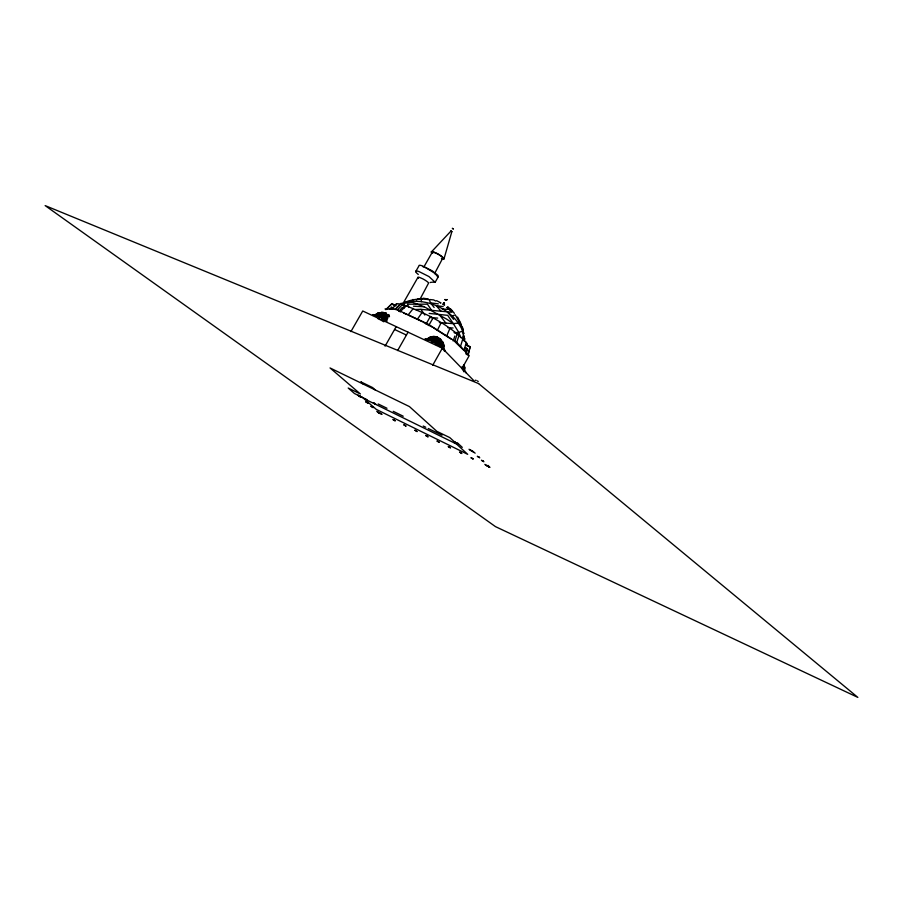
<?xml version="1.0" encoding="UTF-8"?>
<svg xmlns="http://www.w3.org/2000/svg" width="903" height="903" viewBox="0 0 903 903"><rect width="100%" height="100%" fill="white"/><g stroke="black" fill="none" stroke-linecap="round" stroke-linejoin="round"><path stroke-width="1.35" d="M451.85 231.653L450.902 231.1L451.85 231.653L443.971 258.969L441.973 258.958M443.87 348.581L443.633 344.415M464.345 341.379L464.661 339.031L463.555 335.239M467.144 345.736L467.404 343.862C450.484 324.843 426.002 313.285 402.433 304.492M460.632 324.775L460.846 323.579L457.561 317.066M464.571 367.532L464.368 366.178M466.061 353.096L467.336 348.75L465.384 347.644M467.336 348.75L466.061 354.055L468.115 355.218L470.158 346.741L466.219 344.494M468.093 354.371L470.158 346.741M465.384 351.956L466.332 348.377M466.309 342.282L464.029 350.545L456.275 343.072M460.44 346.65L462.923 338.546M457.358 333.557L459.175 334.968L456.523 342.914L454.694 341.515L457.358 333.557L454.435 332.586M453.171 340.995L454.841 336.029M442.56 341.582L442.436 342.734L439.253 342.79L442.064 347.7L444.084 346.786L442.526 341.819L442.662 343.185M403.438 306.196L403.28 303.464L412.005 302.11L413.01 299.435M446.658 336.119L449.863 328.5M387.218 319.651L377.149 314.65L377.127 313.612L379.599 312.596M432.955 339.325L431.803 336.875L429.67 337.214L433.779 338.648L440.371 339.314C434.817 335.498 439.276 338.535 437.492 337.237L438.587 338.546M445.089 299.728L445.055 299.457A2.72 2.337 -42.8 0 0 445.789 299.852A1.196 1.027 -42.8 0 0 446.917 299.57L446.782 299.807M437.391 330.227L441.082 322.89M454.491 443.023L455.236 441.702M456.444 443.971L363.717 398.516L376.337 409.42L467.686 454.322L456.444 443.971L457.189 442.651L462.28 447.369M461.941 368.593L469.21 355.624L456.568 342.203L427.954 324.019L395.999 309.221L385.017 308.973M426.081 324.03L430.313 316.558L432.955 318.059L428.722 325.52L426.284 323.692M432.718 365.23L442.323 348.208L362.735 310.993L350.917 331.593M385.084 346.142L396.191 326.638M420.03 299.175L428.654 282.932A6.603 1.196 29.8 0 0 422.976 278.937L419.703 277.492A6.095 1.106 29.8 0 0 418.461 278.384M434.501 273.722L442.933 257.829A6.581 1.298 29.9 0 0 437.3 253.788L434.027 252.366A6.073 1.196 29.9 0 0 432.729 253.359M432.085 282.165L435.144 282.289L438.373 276.6L437.955 275.438L432.221 270.844L422.243 265.843A10.61 1.987 29.8 0 0 418.913 265.967L415.673 271.645M397.625 350.567L408.066 332.191M402.794 303.916L417.841 277.548M424.117 266.532L432.119 252.49M429.918 317.224L430.313 316.558M432.548 318.725L432.955 318.059M417.378 319.256L422.107 312.483M386.428 309.187L392.049 303.577L395.999 305.857M393.731 308.171L391.484 307.426L393.437 308.555M374.429 315.407L376.607 313.736L381.924 312.359L379.192 313.059M374.463 315.903L378.357 313.104L387.929 317.563M413.292 308.454L408.088 314.989L422.299 321.671M446.759 299.796L445.077 299.717M400.187 311.953L405.774 305.598M405.097 306.986L403.697 308.566L402.275 307.483L398.697 311.388M397.185 310.248L402.919 303.995L405.797 306.185M395.345 309.639L401.079 303.385L402.919 303.995M431.295 252.05L450.902 231.134L451.534 231.529M395.062 309.458L400.097 304.108L397.771 303.724L395.458 304.424L395.537 305.485M391.45 309.39L396.609 304.074M385.829 309.673L392.049 303.577M389.543 309.334L391.778 307.054M453.374 228.877L452.821 228.696A1.75 1.704 33 0 1 452.324 228.278L453.306 228.922M379.17 312.698L377.894 313.217M416.497 300.022L418.191 298.825L422.04 298.566L419.319 299.265M380.434 312.754L383.673 312.686L384.791 314.639M463.51 371.686L464.537 371.167L463.42 366.968M430.212 282.549L431.16 282.244M443.159 258.506L441.42 258.506M437.481 277.007L438.373 276.6M443.768 349.529L442.56 345.149L439.727 340.815L441.68 340.634L443.678 344.077M443.881 345.431L443.429 344.799L436.386 344.935M439.919 338.636L433.53 336.367L436.939 337M452.775 315.79L455.281 314.854L461.512 326.141L463.849 333.738C455.507 310.711 429.535 298.092 406.158 301.963M401.101 304.018C409.962 299.503 419.5 297.979 429.32 299.773L430.517 302.866L434.151 307.471M415.391 309.515L420.922 309.345L451.963 312.246L447.019 307.528L448.351 307.122M375.524 314.571L376.145 315.497L389.362 315.824L388.527 314.526M426.295 339.438L431.081 338.512L433.666 342.361L431.623 342.35M428.474 299.062L423.349 298.227L421.17 299.322L421.419 301.636M385.897 313.725L381.642 313.172L382.217 312.28L383.527 312.483M384.678 312.867L386.044 313.251L383.301 312.54M441.398 340.747L440.619 339.63M428.428 337.745L430.663 337.429M444.378 351.256L445.1 351.154A12.168 1.885 29.4 0 0 438.881 345.443A12.168 1.885 29.4 0 0 426.261 339.189L424.941 338.907L426.351 339.855A10.283 1.592 29.4 0 1 427.559 340.104M439.343 322.585L453.329 323.669L458.295 323.037M443.147 304.006L443.802 304.379M379.294 313.285L381.642 313.172M454.119 332.665L458.859 332.485L462.155 331.187L464.661 339.031M432.074 337.914L427.356 338.591L434.354 341.357L440.743 345.228M430.9 336.695L435.065 336.808L434.591 337.982C438.452 338.399 442.143 341.063 443.429 344.799M447.944 327.744L453.069 327.992M413.529 306.207L424.184 306.76L446.782 319.199L453.329 323.669L458.859 332.485L460.688 337.609M379.632 314.323L382.296 314.458M430.652 317.619L437.684 318.093M385.615 317.292L379.824 316.942L378.154 313.804L383.132 313.804L384.147 315.373M383.493 316.118L388.2 316.603M429.162 313.409L447.707 315.339L453.329 323.669M383.922 313.476L388.301 315.113M439.75 340.036L435.664 339.596L432.21 336.526L436.826 337.259M442.12 308.916L447.832 309.413M429.918 299.548L433.587 299.898L435.777 301.049M387.116 314.391L385.344 314.176L386.518 315.587M443.17 306.557L436.228 305.666L441.07 311.287M430.517 302.866L438.294 303.871M376.811 411.294L380.061 413.563M436.476 336.842L434.84 336.571L435.968 336.796M475.294 380.219L476.163 380.389M376.066 314.436L377.149 314.65M384.847 313.081L386.055 313.443M475.17 453.159L471.14 450.484M412.005 302.11L424.184 306.76M457.234 334.313L459.175 334.968M422.66 266.532L425.505 267.649M439.863 302.516L440.957 302.979L436.691 300.699M403.731 313.127L407.005 314.526M437.515 337.361L436.149 336.774L437.266 337.338M386.416 313.352L385.581 312.901M359.834 396.654L358.119 395.356L361.821 396.993M359.044 396.157L362.95 397.873M377.386 411.949L381.461 413.766M378.188 412.648L382.048 414.364M394.566 329.493L406.44 335.058M378.21 403.968L386.969 408.258M393.223 411.328L403.235 416.227M423.259 426.035L425.753 427.254M428.259 428.485L442.019 435.223M366.979 399.645L354.484 393.527L348.208 388.03L360.387 393.979L330.046 367.95L409.42 406.576L436.826 431.329L449.773 437.594L455.868 443.159M426.374 268.078L434.964 273.361L437.413 276.363M442.91 304.187L443.971 304.83M469.018 449.265L473.07 451.421M469.82 449.999L473.815 452.143M484.843 464.379L489.731 467.28L485.475 465M423.315 322.236L426.374 323.906M428.406 325.024L432.481 327.258M466.885 345.431L469.842 347.113M465.068 348.016L467.02 349.122M391.755 303.961L394.713 305.666M448.385 307.957L451.252 309.627L454.401 313.341M358.119 395.356L360.884 396.959L359.925 396.236M477.382 380.885L478.251 381.506M440.664 339.257L439.693 338.681L440.811 339.472M433.463 327.845L451.015 339.043M386.823 314.989L389.532 316.716M443.418 304.255L444.615 304.988L443.824 304.187M449.604 309.086L451.827 310.497M388.143 314.628L388.945 315.17M441.161 342.914L435.664 339.596L438.813 343.93L436.059 343.682L434.354 341.357L439.49 341.797L438.045 339.788M447.482 307.043L451.252 309.627M447.019 307.528L450.157 309.673M401.079 303.385L403.957 305.586M418.303 274.467L416.814 273.169A10.61 1.953 29.8 0 1 418.981 271.555L428.97 276.566L435.144 282.289M363.412 384.181L360.794 381.822L372.668 387.601L375.253 389.949M438.666 338.219L441.025 340.894M457.787 444.265L455.372 442.775L456.049 443.407M442.323 348.208L474.222 381.089M487.992 465.361L489.731 467.28L487.067 465.576L487.71 466.287M447.775 312.37L453.588 319.357M439.377 314.684L445.845 323.071M386.066 316.434L387.669 318.533L385.039 318.33L386.755 320.768M437.345 337.869L438.316 339.167M433.779 338.648L435.043 340.363L429.241 340.296L428.53 338.828M420.922 309.345L424.85 315.045M431.668 310.44L427.446 304.187L407.513 304.198L408.924 307.494M381.461 315.102L385.581 321.096M461.23 325.69L463.036 328.455L463.352 332.518M436.149 337.27L436.826 338.343M459.074 320.689L461.512 326.141M464.379 367.86L463.341 365.794L464.639 367.194L464.447 371.573L463.95 370.286L464.684 369.835L461.681 367.081L462.946 369.451L464.198 369.158L464.842 368.514L463.894 364.665L464.063 365.343M443.971 258.969L443.712 258.19A7.529 1.479 29.9 0 0 437.289 253.562L433.485 251.914A6.964 1.366 29.9 0 0 431.995 253.054M462.799 336.243L463.42 340.318M462.246 368.921A11.784 1.772 29.3 0 1 465.824 372.77M462.765 369.779A9.956 1.49 29.3 0 1 464.334 371.472M377.905 318.624A12.597 1.896 29.7 0 1 380.84 320.102M381.845 320.655A12.597 1.896 29.7 0 1 383.865 321.795M446.895 299.548A1.196 1.027 -42.8 0 1 445.766 299.83M435.957 344.032A10.283 1.592 29.4 0 1 443.531 349.777M372.792 315.463A11.965 1.817 29.7 0 1 384.859 319.696L386.879 321.287A10.114 1.535 29.7 0 0 382.15 318.511M375.998 315.802A10.114 1.535 29.7 0 1 379.802 317.325M443.87 302.776L444.479 303.171L443.915 302.787M443.452 303.51L444.062 303.905L443.497 303.521M478.59 383.572L45.15 205.602L495.465 526.618L857.85 697.398L478.59 383.572M367.352 402.603L365.67 401.779L368.108 403.257L367.352 402.603M372.499 407.005L370.817 406.192L373.244 407.648L372.499 407.005M374.971 403.551L373.311 402.749L375.783 404.251L374.971 403.551M394.487 420.267L392.873 419.477L395.266 420.933L394.487 420.267M405.334 425.55L403.709 424.749L406.102 426.205L405.334 425.55M416.396 430.957L414.759 430.155L417.152 431.611L416.396 430.957M427.379 436.296L425.731 435.494L428.124 436.95L427.379 436.296M479.109 457.2L477.292 456.297L479.741 457.798L479.109 457.2M438.598 441.793L436.917 440.969L439.264 442.414L438.598 441.793M449.863 447.346L448.181 446.522L450.518 447.956L449.863 447.346M461.219 452.911L459.525 452.076L461.862 453.52L461.219 452.911M472.619 458.521L470.914 457.686L473.262 459.13L472.619 458.521M483.24 461.162L481.434 460.27L483.861 461.76L483.24 461.162"/></g></svg>
